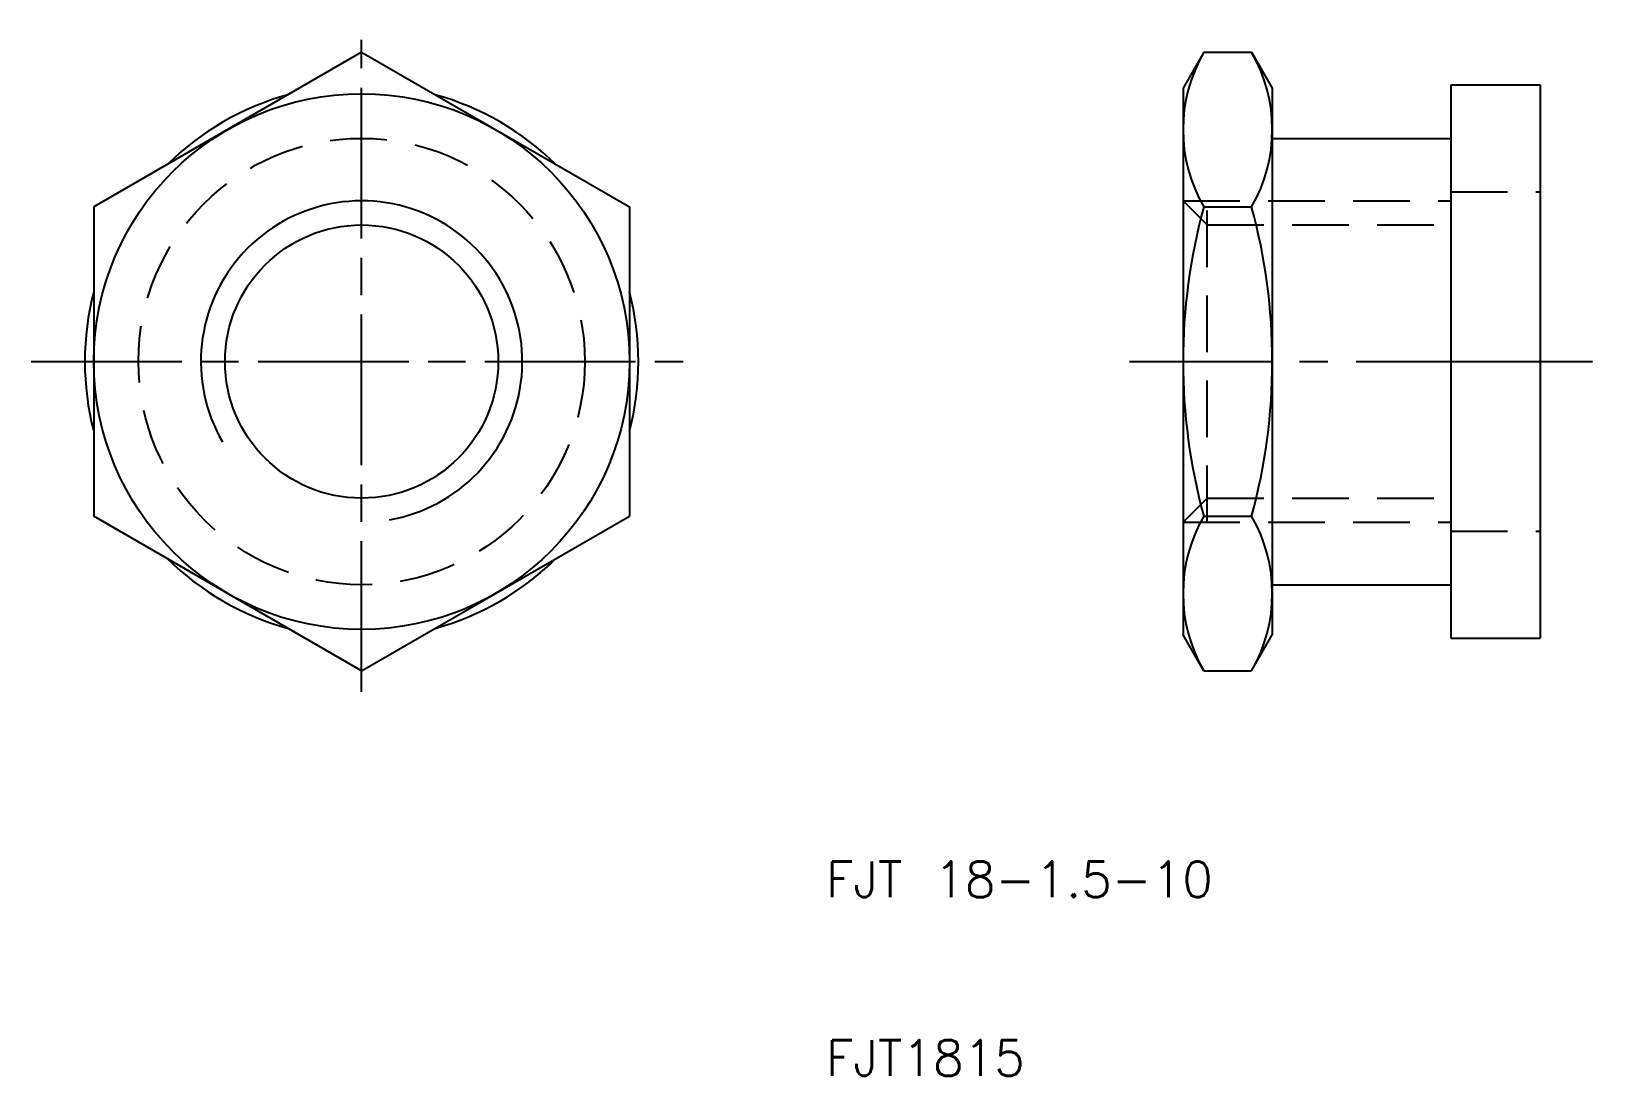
# Model space of a CAD drawing. Extents: x -34.5 to 53, y 10 to 68.5.
import ezdxf

# ---------------------------------------------------------------- set-up
doc = ezdxf.new("R2010")
doc.units = 0
doc.header["$LTSCALE"] = 0.25
doc.linetypes.add('CENTER', pattern=[50.8, 31.75, -6.35, 6.35, -6.35])
doc.linetypes.add('DASHED', pattern=[19.05, 12.7, -6.35])
doc.layers.get('0').update_dxf_attribs({"linetype": 'CONTINUOUS'})
doc.layers.add('CENTER', color=1, linetype='CENTER')
doc.styles.get("Standard").update_dxf_attribs({"font": 'txt.shx', "bigfont": 'extfont.shx'})

msp = doc.modelspace()

# ---------------------------------------------------------------- linework, layer by layer
for p, q in [((-16, 67.321), (-31, 58.66)), ((-16, 67.321), (-1, 58.66)), ((31.16, 67.321), (30, 65.311)), ((31.16, 67.321), (33.84, 67.321)), ((33.84, 67.321), (35, 65.311)), ((30, 65.311), (30, 34.689)), ((35, 65.311), (35, 62.5)), ((45, 65.5), (50, 65.5)), ((45, 65.5), (45, 62.5)), ((50, 65.5), (50, 34.5)), ((35, 62.5), (35, 37.5)), ((35, 62.5), (45, 62.5)), ((45, 62.5), (45, 37.5)), ((-31, 58.66), (-31, 41.34)), ((-1, 58.66), (-1, 41.34)), ((31.16, 58.66), (33.84, 58.66)), ((-16, 32.679), (-31, 41.34)), ((-16, 32.679), (-1, 41.34)), ((31.16, 41.34), (33.84, 41.34)), ((35, 37.5), (45, 37.5)), ((35, 37.5), (35, 34.689)), ((45, 37.5), (45, 34.5)), ((31.16, 32.679), (30, 34.689)), ((33.84, 32.679), (35, 34.689)), ((45, 34.5), (50, 34.5)), ((31.16, 32.679), (33.84, 32.679))]:
    msp.add_line(p, q)
at = {"color": 3, "linetype": 'DASHED'}
for p, q in [((45, 59.5), (50, 59.5)), ((30, 59), (45, 59)), ((31.35, 57.65), (30, 59)), ((31.35, 41), (31.35, 59)), ((31.35, 57.65), (45, 57.65)), ((31.35, 42.35), (30, 41)), ((31.35, 42.35), (45, 42.35)), ((30, 41), (45, 41)), ((45, 40.5), (50, 40.5))]:
    msp.add_line(p, q, dxfattribs=at)
for radius in [15, 7.65]:
    msp.add_circle((-16, 50), radius)
msp.add_circle((-16, 50), 12.5, dxfattribs=at)
for centre, radius, start, end in [((38.66, 62.99), 8.66, 150, 210), ((26.34, 62.99), 8.66, 330, 30), ((-16, 50), 15.5, 105.40745, 134.59255), ((-16, 50), 15.5, 45.40745, 74.59255), ((62.901, 50), 32.901, 164.73852, 195.26148), ((2.099, 50), 32.901, 344.73852, 15.26148), ((-16, 50), 15.5, 165.40745, 194.59255), ((-16, 50), 15.5, 345.40745, 14.59255), ((38.66, 37.01), 8.66, 150, 210), ((26.34, 37.01), 8.66, 330, 30), ((-16, 50), 15.5, 225.40745, 254.59255), ((-16, 50), 15.5, 285.40745, 314.59255)]:
    msp.add_arc(centre, radius, start, end)
at = {"color": 3}
msp.add_arc((-16, 50), 9, 280, 210, dxfattribs=at)
at = {"layer": 'CENTER', "color": 1, "linetype": 'CENTER'}
for p, q in [((-16, 31.5), (-16, 68.5)), ((-16, 32), (-16, 68)), ((-34.5, 50), (2.5, 50)), ((-34, 50), (2, 50)), ((27, 50), (48, 50)), ((45, 50), (53, 50))]:
    msp.add_line(p, q, dxfattribs=at)

# ---------------------------------------------------------------- texts
for s, p in [('FJT 18-1.5-10', (10, 20)), ('FJT1815', (10, 10))]:
    msp.add_text(s, height=2).set_placement(p)

doc.saveas('drawing.dxf')
